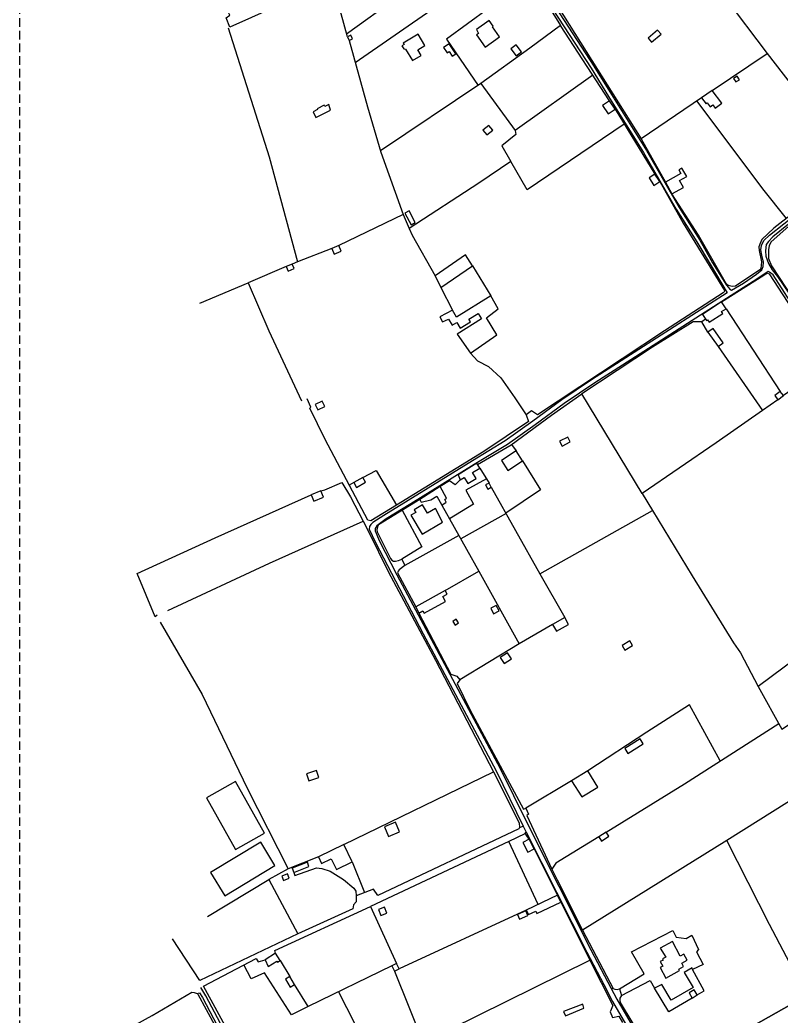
# Model space of a CAD drawing. Header units: millimetres. Extents: x 487814 to 495125, y 4392873 to 4398925.
# Drawn here: x 490296 to 490867, y 4395609 to 4396357 of the extents above; entities that cross this region are included whole.
import ezdxf

# ---------------------------------------------------------------- set-up
doc = ezdxf.new("R2010")
doc.units = ezdxf.units.MM
doc.linetypes.add('TRAZOS2', pattern=[9.525, 6.35, -3.175])
doc.layers.add('Cartografia_Base', color=8, linetype='Continuous')
doc.layers.add('Tramo_MT__15_S_E_Trazado', color=5, linetype='TRAZOS2')

msp = doc.modelspace()

# ---------------------------------------------------------------- linework, layer by layer
at = {"layer": 'Cartografia_Base'}
for p, q in [((490799.22, 4396408.4, 130.07), (490856.89, 4396331.41, 129.54)), ((490621.89, 4396404.41, 130.02), (490541.35, 4396345.92, 128.69)), ((490695.13, 4396374.49, 127.79), (490762.41, 4396267.37, 127.83)), ((490738.55, 4396295.79, 128.59), (490701.84, 4396352.44, 128.59)), ((490726.07, 4396315.04, 126.96), (490667.78, 4396273.53, 126.54)), ((490642.2, 4396308.8, 129.22), (490566.74, 4396258.39, 128.23)), ((490742.81, 4396289.62, 128.59), (490772.68, 4396240.79, 128.7)), ((490583.76, 4396210.48, 127.18), (490535.49, 4396187.31, 128.48)), ((490530.2, 4396185, 127.98), (490504.38, 4396174.91, 127.68)), ((490495.99, 4396171.45, 126.99), (490467.37, 4396159.17, 126.84)), ((490504.38, 4396174.91, 127.68), (490500.49, 4396173.39, 127.64)), ((490635.9, 4396172.07, 126.8), (490649.67, 4396149.55, 126.65)), ((490431.06, 4396143.94, 127.59), (490467.37, 4396159.17, 126.84)), ((490612.13, 4396155.63, 125.04), (490620.86, 4396138.61, 125.19)), ((490826.21, 4396139.76, 126.46), (490866.83, 4396077.79, 126.35)), ((490810.7, 4396132.1, 126.24), (490807.98, 4396130.02, 125.78)), ((490812.6, 4396122.19, 126.24), (490807.98, 4396130.02, 125.78)), ((490820.26, 4396111.44, 126.24), (490853.41, 4396063.37, 126.28)), ((490865.02, 4396071.49, 127.03), (490853.41, 4396063.37, 126.28)), ((490665.11, 4396037.82, 124.15), (490668.59, 4396033.07, 124.15)), ((490641.37, 4396020.04, 125.82), (490648.31, 4396008.97, 125.82)), ((490546.67, 4396009.27, 126.01), (490543.32, 4396007.32, 126.01)), ((490763.28, 4396001.16, 123.5), (490770.96, 4395988.45, 123.2)), ((490612.86, 4395992.26, 126.05), (490640.57, 4395942.7, 126.02)), ((490661.03, 4395986.03, 124.49), (490627.01, 4395966.95, 124.49)), ((490686.31, 4395940.82, 122.44), (490770.96, 4395988.45, 123.2)), ((490625.6, 4395969.48, 123.22), (490584.94, 4395947.12, 124.05)), ((490615.31, 4395928.22, 125.82), (490640.57, 4395942.7, 126.02)), ((490640.57, 4395942.7, 126.02), (490670.9, 4395888.11, 123.7)), ((490696, 4395902.75, 123.74), (490670.9, 4395888.11, 123.7)), ((490670.9, 4395888.11, 123.7), (490626.42, 4395861.25, 124.72)), ((490539.33, 4395737.67, 121.84), (490651.71, 4395792.09, 122.54)), ((490710.19, 4395785.42, 122.87), (490675.97, 4395764.82, 122.98)), ((490890.54, 4395780.63, 119.5), (490826.63, 4395740.66, 120.61)), ((490671.02, 4395750.25, 123.6), (490673.9, 4395751.3, 122.51)), ((490673.9, 4395751.3, 122.51), (490676.19, 4395746.77, 122.69)), ((490675.07, 4395745.54, 122.69), (490676.19, 4395746.77, 122.69)), ((490520.16, 4395728.45, 121.39), (490497.4, 4395719.28, 121.39)), ((490682.12, 4395734.29, 123.21), (490699.55, 4395699.51, 123.21)), ((490500.16, 4395720.39, 120.47), (490500.41, 4395719.76, 120.47)), ((490545.59, 4395724.63, 123.21), (490554.76, 4395701.53, 123.06)), ((490497.4, 4395719.28, 121.39), (490482.96, 4395711.34, 120.86)), ((490436.79, 4395683.58, 121.01), (490482.96, 4395711.34, 120.86)), ((490559.16, 4395691.13, 121.39), (490578.73, 4395648.19, 121.39)), ((490702.01, 4395694.32, 123.21), (490723.96, 4395650.77, 121.81)), ((490676.04, 4395688.32, 120.97), (490580.69, 4395644.3, 120.9)), ((490491.4, 4395650.48, 120.02), (490498.72, 4395638.57, 120.1)), ((490535.2, 4395626.95, 120.12), (490563.6, 4395571.44, 119.75)), ((490740.78, 4395629.95, 121.68), (490741.37, 4395629.57, 121.68))]:
    msp.add_line(p, q, dxfattribs=at)
for points in [[(490541.92, 4396343.82, 128.48), (490526.96, 4396398.71, 129.54), (490509.2, 4396456.42, 131.32), (490484.55, 4396541.07, 132.73)], [(490569.75, 4396524.77, 131.93), (490567.9, 4396528.49, 131.93), (490588.95, 4396534.03, 131.36), (490591.27, 4396532.31, 131.36), (490627.57, 4396469.48, 131.25), (490660.88, 4396417.63, 130.11), (490691.16, 4396369.8, 128.82), (490701.84, 4396352.44, 128.59)], [(490666.79, 4396408.31, 129.33), (490607.79, 4396366.08, 128.35), (490547.83, 4396324.34, 128.69)], [(490530.5, 4396385.72, 131.12), (490453.72, 4396351.15, 129.09), (490450.89, 4396358.19, 129.09), (490453.64, 4396360.12, 129.1), (490451.65, 4396364.33, 129.1), (490448.73, 4396364.23, 129.1), (490442.19, 4396380.56, 129.39)], [(490679.4, 4396388.39, 129.56), (490616.23, 4396342.27, 130.17), (490640.18, 4396307.45, 129.94)], [(490696.13, 4396364.38, 127.72), (490724.87, 4396320.35, 126.46), (490737.96, 4396299.16, 126.45), (490764.28, 4396257.19, 126.59), (490788.83, 4396214.45, 125.71), (490804.15, 4396189.93, 124.59), (490814.27, 4396173.37, 124.32), (490827.11, 4396151.64, 124.07), (490747.53, 4396100.75, 122.91), (490725.25, 4396086.32, 122.83), (490702.89, 4396071.31, 122.8), (490681.13, 4396055.3, 123.15), (490660.39, 4396040.55, 123.18), (490635.71, 4396025.66, 123.75), (490587.45, 4395995.75, 124.09), (490569.25, 4395984.66, 124.09), (490560.95, 4395979.4, 124.37), (490559.59, 4395977.8, 124.36), (490558.63, 4395976.26, 124.36), (490558.22, 4395974.2, 124.43), (490563.05, 4395964.28, 124.42), (490598.74, 4395895.7, 124.81), (490653.54, 4395792.93, 122.83), (490673.9, 4395751.3, 122.51)], [(490698.07, 4396366.13, 127.72), (490727.01, 4396321.81, 126.46), (490740.11, 4396300.6, 126.45), (490766.47, 4396258.57, 126.59), (490791.06, 4396215.77, 125.71), (490806.35, 4396191.3, 124.59), (490816.08, 4396174.29, 124.33), (490826.47, 4396157.46, 124.36), (490828.93, 4396154.56, 124.13), (490830.23, 4396153.65, 124.11), (490839.32, 4396158.89, 124.16), (490849.04, 4396165.75, 124.46), (490853.01, 4396169.08, 124.5), (490853.95, 4396171.56, 124.58), (490854.34, 4396174.74, 124.66), (490852.98, 4396180.01, 124.7), (490852.31, 4396184, 124.66), (490852.76, 4396187.32, 124.66), (490854.49, 4396190.97, 124.67), (490858.83, 4396194.93, 125.07), (490901.86, 4396229.1, 126.51)], [(490645.32, 4396336.26, 126.94), (490656.04, 4396343.83, 127.07), (490650.72, 4396351.37, 127.33), (490651.39, 4396351.84, 127.34), (490648.39, 4396356.08, 127.36), (490638.95, 4396349.4, 127.1), (490640.45, 4396346.47, 127.08), (490638.89, 4396345.37, 127.04), (490645.32, 4396336.26, 126.94)], [(490452.51, 4396350.74, 129.6), (490483.14, 4396253.79, 128.92), (490504.38, 4396174.91, 127.68)], [(490701.84, 4396352.44, 128.59), (490678.79, 4396335.32, 128.85), (490642.2, 4396308.8, 128.29), (490667.78, 4396273.53, 127.49), (490668.24, 4396270.61, 126.92), (490657.8, 4396262.03, 126.88), (490664.67, 4396250.44, 126.99), (490640.63, 4396234.14, 126.73), (490588.41, 4396200.06, 126.69)], [(490770.17, 4396339.98, 127.01), (490777.33, 4396345.88, 127.07), (490774.79, 4396348.96, 127.11), (490767.63, 4396343.06, 127.01), (490770.17, 4396339.98, 127.01)], [(490543.17, 4396341.25, 129.53), (490545.81, 4396342.53, 129.53), (490544.56, 4396345.1, 129.53), (490541.92, 4396343.82, 129.53), (490543.17, 4396341.25, 129.53)], [(490543.17, 4396341.25, 128.74), (490556.94, 4396291.31, 128.21), (490567.02, 4396257.47, 127.15), (490583.76, 4396210.48, 127.3), (490588.41, 4396200.06, 126.69)], [(490590.76, 4396326.09, 126.7), (490597.23, 4396330, 126.71), (490594.72, 4396334.3, 126.74), (490600.08, 4396337.54, 126.74), (490594.94, 4396346.05, 126.81), (490583.77, 4396339.29, 126.8), (490584.42, 4396338.2, 126.79), (490582.83, 4396337.24, 126.79), (490584.19, 4396334.98, 126.77), (490585.59, 4396334.64, 126.77), (490590.76, 4396326.09, 126.7)], [(490618.23, 4396338.71, 130.35), (490614.09, 4396336.04, 130.35), (490616.91, 4396331.87, 130.35), (490618.38, 4396332.87, 130.35), (490620.67, 4396329.49, 130.35), (490623.28, 4396331.25, 130.35), (490618.23, 4396338.71, 130.35)], [(490668.61, 4396338.05, 129.86), (490664.55, 4396334.99, 129.86), (490668.53, 4396329.71, 129.86), (490672.59, 4396332.77, 129.86), (490668.61, 4396338.05, 129.86)], [(490815.63, 4396303.6, 128.78), (490856.89, 4396331.41, 128.48), (490922.26, 4396247.01, 128.17)], [(490833.37, 4396310.04, 129.26), (490836.14, 4396311.66, 129.26), (490834.56, 4396314.36, 129.26), (490831.79, 4396312.74, 129.26), (490833.37, 4396310.04, 129.26)], [(490814.24, 4396291.35, 126.45), (490816.15, 4396292.81, 126.46), (490818.02, 4396290.36, 126.43), (490822.9, 4396294.08, 126.47), (490815.63, 4396303.6, 126.58), (490807.8, 4396298.03, 126.53), (490811.14, 4396293.66, 126.48), (490811.99, 4396294.31, 126.48), (490814.24, 4396291.35, 126.45)], [(490807.8, 4396298.03, 128.78), (490762.41, 4396267.37, 128.06), (490780.62, 4396234.95, 128.51)], [(490518.24, 4396283.38, 126.71), (490529.32, 4396288.85, 126.69), (490527.98, 4396293.09, 126.73), (490524.95, 4396291.6, 126.73), (490524.47, 4396292.57, 126.75), (490519.17, 4396289.95, 126.75), (490519.47, 4396289.34, 126.74), (490516.11, 4396287.69, 126.74), (490518.24, 4396283.38, 126.71)], [(490738.55, 4396295.79, 126.41), (490733.49, 4396292.3, 126.22), (490737.75, 4396286.13, 126.23), (490742.81, 4396289.62, 126.42), (490738.55, 4396295.79, 126.41)], [(490804.22, 4396295.62, 127.75), (490853.51, 4396229.71, 125.82), (490871.31, 4396207.49, 125.93)], [(490646.48, 4396270.28, 130.92), (490650.97, 4396273.83, 130.92), (490648.15, 4396277.4, 130.92), (490643.66, 4396273.85, 130.92), (490646.48, 4396270.28, 130.92)], [(490749.66, 4396278.43, 127.68), (490676.86, 4396229, 126.61), (490664.67, 4396250.44, 126.43)], [(490785.45, 4396225.96, 126.01), (490794.22, 4396230.86, 125.63), (490791.3, 4396236.1, 125.82), (490796.59, 4396239.06, 125.58), (490793.03, 4396245.42, 125.73), (490790.71, 4396244.13, 125.76), (490792.22, 4396241.44, 125.73), (490780.62, 4396234.95, 126.26), (490785.45, 4396225.96, 126.01)], [(490922.26, 4396247.01, 128.17), (490862.05, 4396200.3, 126.08), (490852.99, 4396191.76, 126.5), (490851.39, 4396188.25, 126.58), (490850.81, 4396186.18, 126.58), (490851.02, 4396183.48, 126.58), (490852.79, 4396174.99, 126.58), (490852.14, 4396170.07, 126.58), (490851.42, 4396168.98, 126.58), (490833.17, 4396156.69, 125.93), (490830.94, 4396156.44, 125.93), (490829.78, 4396156.68, 125.93), (490827.85, 4396157.33, 125.86), (490826.52, 4396158.35, 125.74), (490805.43, 4396195.04, 126.2), (490785.45, 4396225.96, 127.45)], [(490772.68, 4396240.79, 129.4), (490768.38, 4396237.98, 129.4), (490772.03, 4396232.4, 129.4), (490776.33, 4396235.21, 129.4), (490772.68, 4396240.79, 129.4)], [(490776.33, 4396235.21, 126.84), (490794.08, 4396204.1, 126.58), (490825.06, 4396153.54, 126.5), (490824.71, 4396152.56, 126.43), (490823.97, 4396151.84, 126.39), (490779.84, 4396123.3, 125.4), (490684.74, 4396060.08, 124.91), (490680.03, 4396063.06, 124.91), (490676.2, 4396060.06, 124.91), (490677.79, 4396055.13, 124.91), (490644.4, 4396032.53, 124.41), (490578.69, 4395992.36, 124.85)], [(490887.06, 4396131.15, 126.64), (490938.08, 4396166.18, 128.5), (490906.31, 4396216.38, 128.5), (490903.69, 4396214.64, 127.78), (490898.64, 4396217.47, 127.78), (490897.52, 4396221.39, 127.78), (490882.15, 4396209.43, 126.83), (490860.01, 4396189.98, 126.64), (490858.46, 4396187.29, 126.64), (490858.08, 4396184.15, 126.34), (490858.04, 4396177.63, 126.3), (490860.25, 4396172.13, 126.3), (490887.06, 4396131.15, 126.64)], [(490589.67, 4396202.88, 128.5), (490592.9, 4396204.64, 128.5), (490588.17, 4396213.31, 128.5), (490584.94, 4396211.55, 128.5), (490589.67, 4396202.88, 128.5)], [(490588.41, 4396200.06, 126.69), (490590.63, 4396195.08, 126.46), (490607.83, 4396164.6, 126.5)], [(490872.93, 4396203.4, 125.33), (490861.33, 4396193.79, 124.64), (490858.09, 4396190.41, 124.6), (490856.32, 4396188.08, 124.43), (490855.69, 4396183.39, 124.36), (490856.08, 4396179.24, 124.29), (490858.1, 4396173.79, 124.56), (490860.75, 4396168.9, 124.38), (490864.83, 4396164.02, 125.04), (490873.21, 4396151.45, 125.6)], [(490532.07, 4396180.74, 130.02), (490537.35, 4396183.05, 130.02), (490535.49, 4396187.31, 130.02), (490530.2, 4396185, 130.02), (490532.07, 4396180.74, 130.02)], [(490612.13, 4396155.63, 124.5), (490635.9, 4396172.07, 123.96), (490630.65, 4396180.27, 124.05), (490607.83, 4396164.6, 124.57), (490612.13, 4396155.63, 124.5)], [(490497.44, 4396168.09, 129.38), (490501.94, 4396170.03, 129.38), (490500.49, 4396173.39, 129.38), (490495.99, 4396171.45, 129.38), (490497.44, 4396168.09, 129.38)], [(490900.14, 4396105.24, 126.89), (490861.46, 4396165.27, 124.98), (490858.87, 4396167.36, 124.84), (490857.83, 4396167.69, 124.75), (490849.26, 4396161.91, 124.25), (490836.33, 4396153.85, 124.27), (490748.37, 4396097.55, 122.91), (490727.68, 4396084.15, 122.83), (490704.67, 4396068.7, 122.8), (490682.81, 4396052.62, 123.15), (490662.14, 4396037.92, 123.18), (490637.09, 4396022.81, 123.75), (490589.65, 4395993.4, 124.09), (490570.95, 4395982.01, 124.09), (490564.06, 4395976.89, 123.97), (490562.86, 4395974.8, 123.97), (490562.87, 4395972.99, 124.01), (490563.95, 4395969.99, 124.07), (490565.78, 4395965.88, 124.42), (490579.13, 4395940.09, 124.16), (490656.69, 4395794.53, 122.68), (490676.5, 4395754.02, 122.38), (490724.73, 4395658.48, 121.46), (490737.41, 4395634.16, 120.81), (490744.06, 4395621.56, 120.47), (490770.42, 4395576.06, 120.6)], [(490822.83, 4396145.11, 126.39), (490854.55, 4396165.03, 126.69), (490857.35, 4396166.61, 126.39), (490858.62, 4396166.1, 126.39), (490902.77, 4396097.94, 127.26), (490869.2, 4396074.71, 127.03)], [(490467.37, 4396159.17, 126.84), (490482.93, 4396123.34, 124.99), (490507.48, 4396070.77, 124.45)], [(490634.39, 4396106.52, 123.31), (490653.98, 4396120.1, 123.21), (490646.3, 4396132.96, 123.68), (490655.13, 4396139.83, 123.48), (490649.67, 4396149.55, 123.62), (490623.9, 4396133.51, 124.17), (490620.86, 4396138.61, 124.32), (490611.41, 4396133.85, 124.44), (490613.19, 4396130.06, 124.32), (490617.73, 4396132.08, 124.27), (490620.63, 4396127.45, 124.1), (490624.03, 4396129.57, 124.07), (490626.69, 4396125.3, 123.92), (490634.27, 4396130.04, 123.87), (490633.07, 4396131.95, 123.94), (490640.08, 4396136.33, 123.84), (490642.64, 4396132.23, 123.74), (490624.27, 4396120.75, 123.86), (490634.39, 4396106.52, 123.31)], [(490811.43, 4396130.99, 123.92), (490812.31, 4396131.55, 123.93), (490813.5, 4396129.68, 123.96), (490823.76, 4396136.17, 124.07), (490822.84, 4396137.63, 124.05), (490826.21, 4396139.76, 124.09), (490822.83, 4396145.11, 124.03), (490808.49, 4396135.44, 123.86), (490811.43, 4396130.99, 123.92)], [(490807.98, 4396130.02, 125.78), (490801.39, 4396129.95, 125.13), (490771.06, 4396111.01, 124.26), (490717.92, 4396075.99, 123.92)], [(490820.26, 4396111.44, 123.64), (490824.1, 4396114.18, 123.8), (490816.44, 4396124.93, 123.94), (490812.6, 4396122.19, 123.79), (490820.26, 4396111.44, 123.64)], [(490634.39, 4396106.52, 123.31), (490639.68, 4396100.7, 123.08), (490647.91, 4396096.44, 123.07), (490656.99, 4396087.93, 123.08), (490667.49, 4396072.88, 123.11), (490676.2, 4396060.06, 123.14)], [(490578.69, 4395992.36, 124.85), (490559.44, 4395980.54, 124.11), (490557.15, 4395981.19, 124.12), (490525.13, 4396041.57, 124.12), (490513.68, 4396065.27, 124.54), (490514.39, 4396065.87, 124.51), (490511.63, 4396072.2, 124.52)], [(490639.63, 4396022.93, 124.72), (490664.75, 4396037.56, 124.98), (490695.24, 4396059.87, 124.45), (490717.92, 4396075.99, 123.92)], [(490853.41, 4396063.37, 126.28), (490818.76, 4396039.13, 124.03), (490763.28, 4396001.16, 123.43), (490717.92, 4396075.99, 123.92)], [(490865.02, 4396071.49, 127.74), (490869.2, 4396074.71, 127.74), (490866.83, 4396077.79, 127.74), (490862.65, 4396074.57, 127.74), (490865.02, 4396071.49, 127.74)], [(490519.64, 4396063.79, 127.51), (490525.06, 4396066.46, 127.51), (490523.07, 4396070.5, 127.51), (490517.65, 4396067.83, 127.51), (490519.64, 4396063.79, 127.51)], [(490703.12, 4396036.72, 124.72), (490709.23, 4396039.91, 124.72), (490707.36, 4396043.49, 124.72), (490701.25, 4396040.3, 124.72), (490703.12, 4396036.72, 124.72)], [(490668.59, 4396033.07, 122.97), (490657.53, 4396025.94, 123.17), (490662.36, 4396018.45, 122.96), (490673.42, 4396025.58, 122.77), (490668.59, 4396033.07, 122.97)], [(490632.3, 4396008.49, 123.63), (490638.63, 4396012.3, 123.57), (490635.94, 4396016.77, 123.69), (490641.37, 4396020.04, 123.58), (490639.05, 4396023.89, 123.7), (490625.05, 4396014.99, 123.83), (490626.65, 4396011.38, 123.76), (490629.52, 4396013.11, 123.74), (490632.3, 4396008.49, 123.63)], [(490673.42, 4396025.58, 124.15), (490686.89, 4396003.79, 123.62), (490660.84, 4395986.36, 123.5)], [(490548.7, 4396005.71, 129.07), (490555.44, 4396009.57, 129.07), (490553.41, 4396013.13, 129.07), (490546.67, 4396009.27, 129.07), (490548.7, 4396005.71, 129.07)], [(490553.41, 4396013.13, 126.05), (490563.6, 4396018.25, 125.48), (490578.69, 4395992.36, 124.85)], [(490646.35, 4396012.1, 123.33), (490630.94, 4396003.66, 123.59), (490636.55, 4395993.19, 123.36), (490618.57, 4395982.05, 123.49)], [(490522.1, 4396003.02, 125.06), (490524.93, 4396003.95, 123.61), (490537.65, 4396009.43, 124.03), (490544.26, 4395998.5, 124.06), (490553.74, 4395980.38, 124.19)], [(490604.47, 4395996.42, 123.9), (490609, 4395999.01, 123.87), (490612.86, 4395992.26, 123.72), (490616.06, 4395994.59, 123.7), (490615.11, 4395996.71, 123.74), (490616.25, 4395997.66, 123.74), (490611.54, 4396006.33, 123.92), (490596.27, 4395996.7, 124.03), (490597.34, 4395994.49, 123.99), (490604.47, 4395996.42, 123.9)], [(490626.65, 4396011.38, 126.24), (490622.72, 4396007.69, 126.24), (490618.56, 4396010.5, 126.39), (490611.54, 4396006.33, 126.39)], [(490648.31, 4396008.97, 127.25), (490645.59, 4396007.54, 127.25), (490647.22, 4396004.43, 127.25), (490649.94, 4396005.86, 127.25), (490648.31, 4396008.97, 127.25)], [(490649.94, 4396005.86, 125.21), (490686.31, 4395940.82, 122.93), (490705.03, 4395907.95, 123.74)], [(490399.09, 4395909.8, 125.04), (490397.54, 4395908.5, 123.94), (490384.19, 4395941.15, 124.35), (490442.59, 4395967.76, 124.45), (490514.78, 4395999.98, 125.06)], [(490516.68, 4395995.4, 127.93), (490524, 4395998.44, 127.93), (490522.1, 4396003.02, 127.93), (490514.78, 4395999.98, 127.93), (490516.68, 4395995.4, 127.93)], [(490596.27, 4395996.7, 126.31), (490565.36, 4395977.45, 126.16), (490564.52, 4395976.11, 126.16), (490564.04, 4395973.85, 126.16), (490564.3, 4395972.44, 126.16), (490574.38, 4395952.34, 126.08), (490575.22, 4395951.06, 126.12), (490576.64, 4395950.23, 126.43), (490578.08, 4395950.23, 126.43), (490580.2, 4395950.69, 126.43), (490582.84, 4395951.7, 126.77), (490584.94, 4395947.12, 126.24), (490580.82, 4395943.85, 126.31), (490579.91, 4395942.89, 126.31), (490579.63, 4395941.58, 126.31), (490593.18, 4395916.07, 126.8)], [(490598.05, 4395970.55, 123.83), (490613.38, 4395979.7, 123.54), (490608.04, 4395989.84, 123.76), (490601.95, 4395986.21, 123.8), (490598.22, 4395992.47, 123.94), (490592.09, 4395988.82, 124.02), (490593.23, 4395986.91, 123.99), (490589.58, 4395984.73, 124.06), (490598.05, 4395970.55, 123.83)], [(490583.12, 4395988.51, 124.11), (490597.75, 4395960.94, 123.81), (490582.84, 4395951.7, 124.11)], [(490770.96, 4395988.45, 123.2), (490800.66, 4395939.31, 122.06), (490831.65, 4395888.97, 121.49), (490836.91, 4395881.4, 120.91), (490850.22, 4395856.32, 119.74)], [(490407.03, 4395913.33, 124.54), (490483.48, 4395948.77, 124.7), (490553.74, 4395980.38, 124.19)], [(490553.74, 4395980.38, 124.19), (490557.88, 4395972.46, 124.25), (490572.63, 4395942.49, 124.89), (490607.96, 4395876, 123.85), (490651.71, 4395792.09, 122.54)], [(490868.08, 4395824.23, 120.34), (491008.31, 4395915.96, 121.79), (490990.42, 4395947.5, 122.73), (490989.81, 4395947.77, 122.73), (490988.6, 4395947.69, 122.58), (490985.27, 4395946.37, 122.81), (490983.16, 4395951.48, 122.89), (490985, 4395952.86, 123.3), (490985.49, 4395953.83, 123.72), (490985.3, 4395955.07, 123.76), (490984.87, 4395956.26, 122.74), (490850.22, 4395856.32, 119.74), (490868.08, 4395824.23, 120.34)], [(490599.44, 4395911.21, 124.3), (490615.62, 4395920.1, 123.23), (490613.64, 4395923.72, 123.34), (490616.82, 4395925.46, 123.09), (490615.31, 4395928.22, 123.13), (490593.18, 4395916.07, 124.39), (490595.5, 4395911.34, 124.45), (490598.48, 4395912.97, 124.28), (490599.44, 4395911.21, 124.3)], [(490651.65, 4395910.86, 126.8), (490655.77, 4395912.97, 126.8), (490653.7, 4395917.01, 126.8), (490649.58, 4395914.9, 126.8), (490651.65, 4395910.86, 126.8)], [(490595.5, 4395911.34, 125.21), (490619.47, 4395865.45, 125.21), (490624.16, 4395864.02, 124.87), (490626.42, 4395861.25, 124.72)], [(490698.92, 4395897.66, 127.94), (490707.95, 4395902.86, 127.94), (490705.03, 4395907.95, 127.94), (490696, 4395902.75, 127.94), (490698.92, 4395897.66, 127.94)], [(490401.39, 4395904.6, 122.87), (490432.83, 4395850.24, 122.79), (490466.75, 4395779.81, 122.41), (490497.4, 4395719.28, 121.39)], [(490622.71, 4395902.18, 125.74), (490625.41, 4395903.93, 125.74), (490623.66, 4395906.63, 125.74), (490620.95, 4395904.88, 125.74), (490622.71, 4395902.18, 125.74)], [(490750.27, 4395883.48, 124.84), (490756.03, 4395886.95, 124.84), (490753.87, 4395890.55, 124.84), (490748.11, 4395887.08, 124.84), (490750.27, 4395883.48, 124.84)], [(490659.72, 4395873.48, 126.43), (490665.06, 4395877, 126.43), (490662.05, 4395881.58, 126.43), (490656.71, 4395878.06, 126.43), (490659.72, 4395873.48, 126.43)], [(490626.42, 4395861.25, 124.72), (490624.33, 4395858.48, 124.27), (490634.12, 4395838.56, 123.06), (490674.12, 4395764.09, 122.72), (490675.97, 4395764.82, 122.72), (490677.77, 4395760.43, 122.68), (490676.52, 4395759.41, 122.72), (490695.5, 4395719.08, 122.33)], [(490821.82, 4395800.3, 120.59), (490798.61, 4395842.49, 121.04), (490766.73, 4395822.02, 121.27), (490722.49, 4395792.9, 121.96)], [(490736.25, 4395746.9, 122.09), (490795.01, 4395783.14, 120.8), (490865.75, 4395828.42, 120.4)], [(490752.55, 4395805.96, 124.5), (490763.97, 4395813.26, 124.5), (490761.63, 4395816.94, 124.5), (490750.21, 4395809.64, 124.5), (490752.55, 4395805.96, 124.5)], [(490651.71, 4395792.09, 122.54), (490670.97, 4395753.75, 122.53), (490671.02, 4395750.25, 122.53), (490670.7, 4395749.34, 122.53), (490564.87, 4395699.31, 122.87), (490561.44, 4395704.06, 122.26), (490548.46, 4395699.13, 122.53), (490548.51, 4395694.43, 122.49), (490546.59, 4395692.35, 122.19), (490545.99, 4395689.41, 122.22), (490504.81, 4395670.46, 121.77)], [(490513.07, 4395785.36, 125.38), (490520.47, 4395787.88, 125.38), (490518.68, 4395793.14, 125.38), (490511.28, 4395790.62, 125.38), (490513.07, 4395785.36, 125.38)], [(490717.79, 4395773.39, 120.95), (490729.88, 4395780.74, 120.48), (490722.49, 4395792.9, 120.37), (490710.19, 4395785.42, 120.88), (490717.79, 4395773.39, 120.95)], [(490458.04, 4395784.84, 121.65), (490436.21, 4395772.67, 121.65), (490457.87, 4395733.81, 121.65), (490479.7, 4395745.98, 121.65), (490458.04, 4395784.84, 121.65)], [(490572.66, 4395743.6, 120.82), (490581.12, 4395747.03, 120.8), (490578.14, 4395754.39, 120.84), (490569.68, 4395750.96, 120.84), (490572.66, 4395743.6, 120.82)], [(490678.39, 4395741.51, 123.03), (490676.05, 4395744.87, 123.03), (490675.52, 4395745.4, 123.03), (490675.07, 4395745.54, 123.03), (490663, 4395739.87, 122.19)], [(490676.19, 4395746.77, 122.69), (490721.58, 4395656.83, 121.46), (490734.3, 4395632.44, 120.81), (490740.95, 4395619.84, 120.47), (490767.39, 4395574.21, 120.6)], [(490730.64, 4395743.28, 122.34), (490698.34, 4395723.55, 122.72), (490695.5, 4395719.08, 122.33)], [(490732.66, 4395740.13, 120.85), (490738.27, 4395743.75, 120.67), (490736.25, 4395746.9, 120.72), (490730.64, 4395743.28, 120.89), (490732.66, 4395740.13, 120.85)], [(490449.99, 4395698.96, 121.12), (490487.55, 4395721.74, 121.12), (490476.83, 4395739.43, 121.12), (490439.27, 4395716.65, 121.12), (490449.99, 4395698.96, 121.12)], [(490533.63, 4395718.88, 120.81), (490545.59, 4395724.63, 120.8), (490539.33, 4395737.67, 120.84), (490520.16, 4395728.45, 120.78), (490522.4, 4395723.4, 120.76), (490529.75, 4395726.94, 120.83), (490533.63, 4395718.88, 120.81)], [(490685.15, 4395692.65, 121.36), (490663, 4395739.87, 122.19), (490559.16, 4395691.13, 121.39)], [(490678.39, 4395741.51, 122.4), (490673.72, 4395739.09, 122.18), (490677.45, 4395731.87, 122.11), (490682.12, 4395734.29, 122.33), (490678.39, 4395741.51, 122.4)], [(490779.32, 4395563.47, 121.64), (490886.71, 4395624.24, 120.38), (490858.85, 4395677.46, 120.92), (490826.63, 4395740.66, 120.61), (490718.31, 4395673.16, 121.94), (490741.37, 4395629.57, 121.68), (490742.74, 4395628.89, 121.68), (490744.4, 4395628.63, 121.68), (490746.23, 4395629.31, 121.75), (490747.74, 4395624.32, 121.75), (490746.41, 4395622.25, 121.75), (490746.32, 4395620.7, 121.75), (490746.79, 4395619.05, 121.75), (490775.14, 4395571.79, 121.68), (490776.13, 4395571.54, 121.68), (490777.78, 4395571.8, 121.68), (490779.49, 4395568.79, 121.68), (490778.72, 4395568.29, 121.68), (490778.32, 4395564.76, 121.68), (490779.32, 4395563.47, 121.64)], [(490501.64, 4395716.59, 123.17), (490513.08, 4395721.05, 123.17), (490511.85, 4395724.22, 123.17), (490500.41, 4395719.76, 123.17), (490501.64, 4395716.59, 123.17)], [(490501.64, 4395716.59, 120.46), (490502.55, 4395714.4, 120.45), (490518.82, 4395720.01, 120.69), (490522.75, 4395719.64, 120.74), (490528.92, 4395717.58, 120.8), (490539.02, 4395711.22, 120.73), (490546.87, 4395704.86, 120.65), (490548.18, 4395702.43, 120.63), (490548.46, 4395699.13, 120.61)], [(490494.05, 4395710.64, 122.76), (490498.29, 4395712.4, 122.76), (490496.96, 4395715.62, 122.76), (490492.72, 4395713.86, 122.76), (490494.05, 4395710.64, 122.76)], [(490695.5, 4395719.08, 122.33), (490699.27, 4395711.09, 122.26), (490718.31, 4395673.16, 121.94)], [(490482.96, 4395711.34, 120.86), (490504.81, 4395670.46, 121.39), (490431.21, 4395635.49, 120.29), (490410.57, 4395666.84, 120.94)], [(490677.94, 4395685.06, 120.99), (490683.26, 4395687.58, 121.22), (490684.11, 4395685.79, 121.21), (490702.01, 4395694.32, 121.92), (490699.55, 4395699.51, 121.98), (490676.04, 4395688.32, 120.99), (490677.94, 4395685.06, 120.99)], [(490488.03, 4395655.89, 120.4), (490487.45, 4395657.99, 120.4), (490559.16, 4395691.13, 121.39)], [(490567.13, 4395684.26, 124.46), (490571.53, 4395686.06, 124.46), (490569.69, 4395690.56, 124.46), (490565.29, 4395688.74, 124.46), (490567.13, 4395684.26, 124.46)], [(490671.07, 4395681.63, 120.69), (490677.43, 4395684.31, 120.96), (490675.97, 4395687.77, 120.98), (490669.61, 4395685.09, 120.71), (490671.07, 4395681.63, 120.69)], [(490746.23, 4395629.31, 120.51), (490764.77, 4395640.43, 120.1), (490755.24, 4395656.88, 120.49), (490786.09, 4395672.97, 119.92), (490788.71, 4395668.1, 119.89), (490796.19, 4395666.98, 119.85), (490800.49, 4395669.41, 119.83), (490805.35, 4395658.75, 119.78), (490804.04, 4395657.07, 119.79), (490809.09, 4395647.53, 119.75), (490801.05, 4395643.79, 119.8)], [(490776.8, 4395649.71, 119.96), (490778.64, 4395646.27, 119.95), (490776.62, 4395645.19, 119.96), (490780.85, 4395637.29, 119.92), (490791.31, 4395642.89, 119.86), (490790.66, 4395644.1, 119.87), (490794.3, 4395646.05, 119.85), (490792.97, 4395648.54, 119.86), (490796.88, 4395650.63, 119.83), (490794.38, 4395655.32, 119.85), (490791.69, 4395653.87, 119.87), (490785.9, 4395664.69, 119.91), (490776.63, 4395659.74, 119.96), (490781.03, 4395653.07, 119.93), (490778.43, 4395651.67, 119.95), (490778.88, 4395650.84, 119.95), (490776.8, 4395649.71, 119.96)], [(490482.33, 4395645.94, 122.3), (490488.95, 4395650.08, 122.3), (490489.46, 4395649.25, 122.3), (490491.4, 4395650.48, 122.3), (490488.03, 4395655.89, 122.3), (490480.13, 4395650.96, 122.3), (490482.33, 4395645.94, 122.3)], [(490536.09, 4395557.92, 119.83), (490486.59, 4395534.55, 119.91), (490433.83, 4395631.27, 119.91), (490473.56, 4395652.02, 119.87), (490474.88, 4395649.57, 119.91), (490480.13, 4395650.96, 119.91)], [(490512.4, 4395615.85, 120), (490499.87, 4395609.71, 119.78), (490479.67, 4395641.12, 119.97), (490469.76, 4395636.82, 119.8), (490464.28, 4395647.17, 119.91)], [(490575.32, 4395646.47, 121.17), (490512.4, 4395615.85, 119.72), (490502.31, 4395632.49, 120.14)], [(490577.28, 4395642.57, 123.93), (490580.69, 4395644.3, 123.93), (490578.73, 4395648.19, 123.93), (490575.32, 4395646.47, 123.93), (490577.28, 4395642.57, 123.93)], [(490577.28, 4395642.57, 121.55), (490598.86, 4395588.99, 120.75), (490723.96, 4395650.77, 121.81)], [(490723.96, 4395650.77, 121.81), (490741.29, 4395616.68, 121.35), (490739.19, 4395612.05, 121.35), (490740.91, 4395607.75, 121.35), (490745.71, 4395608.64, 121.35), (490748.49, 4395604.03, 121.36)], [(490498.72, 4395638.57, 122.19), (490495.38, 4395636.59, 122.19), (490498.97, 4395630.51, 122.19), (490502.31, 4395632.49, 122.19), (490498.72, 4395638.57, 122.19)], [(490801.05, 4395643.79, 119.8), (490800.68, 4395644.91, 119.81), (490794.69, 4395641.55, 119.84), (490801.42, 4395630.14, 119.78), (490784.97, 4395620.6, 119.88), (490778.05, 4395632.57, 119.93), (490772.53, 4395629.75, 119.96)], [(490804.55, 4395624.64, 119.76), (490809.65, 4395627.71, 119.73), (490801.05, 4395643.79, 119.8)], [(490747.74, 4395624.32, 120.41), (490769.07, 4395635.56, 119.99), (490772.53, 4395629.75, 119.96)], [(490349.1, 4395583.69, 120.86), (490395.45, 4395609.31, 119.38), (490425.18, 4395626.71, 119.11), (490426.89, 4395626.54, 119.11), (490429.16, 4395625.78, 119.11), (490429.72, 4395625.23, 119.04), (490454.64, 4395579.22, 118.62), (490482.36, 4395529.26, 118.62)], [(490429.16, 4395625.78, 119.45), (490430.84, 4395626.3, 119.45), (490433.09, 4395622.6, 119.13), (490452.68, 4395585.32, 118.83)], [(490455.32, 4395586.75, 118.83), (490435.71, 4395624.08, 119.13), (490431.99, 4395630.21, 119.26)], [(490800.77, 4395622.29, 119.79), (490783.1, 4395612, 119.89), (490772.53, 4395629.75, 119.96)], [(490842.63, 4395410.15, 118.18), (490948.57, 4395469.75, 119.32), (490946.76, 4395481.56, 118.75), (490939.45, 4395523.32, 119.89), (490931.24, 4395543.32, 119.51), (490907.65, 4395584.63, 120.04), (490886.71, 4395624.24, 120.38), (490779.32, 4395563.47, 121.64), (490779.63, 4395563.09, 121.64), (490793.17, 4395534.74, 121.07), (490796.81, 4395535.22, 121.11), (490802.06, 4395531.34, 120.69), (490797, 4395528.64, 120.69), (490798.29, 4395523.58, 120.69), (490820.5, 4395467.77, 119.55), (490842.63, 4395410.15, 118.18)], [(490800.77, 4395622.29, 123.13), (490804.55, 4395624.64, 123.13), (490802.16, 4395628.5, 123.13), (490798.38, 4395626.15, 123.13), (490800.77, 4395622.29, 123.13)], [(490705.64, 4395608.96, 121.55), (490719.29, 4395614.59, 121.55), (490718.58, 4395617.71, 121.55), (490704.19, 4395612.11, 121.55), (490705.64, 4395608.96, 121.55)]]:
    msp.add_polyline3d(points, dxfattribs=at)
at = {"layer": 'Tramo_MT__15_S_E_Trazado', "linetype": 'TRAZOS2'}
msp.add_lwpolyline([(490296.11, 4398160.52), (494163.23, 4398160.52), (494163.23, 4394637.06), (490296.11, 4394637.06)], close=True, dxfattribs=at)

doc.saveas('drawing.dxf')
